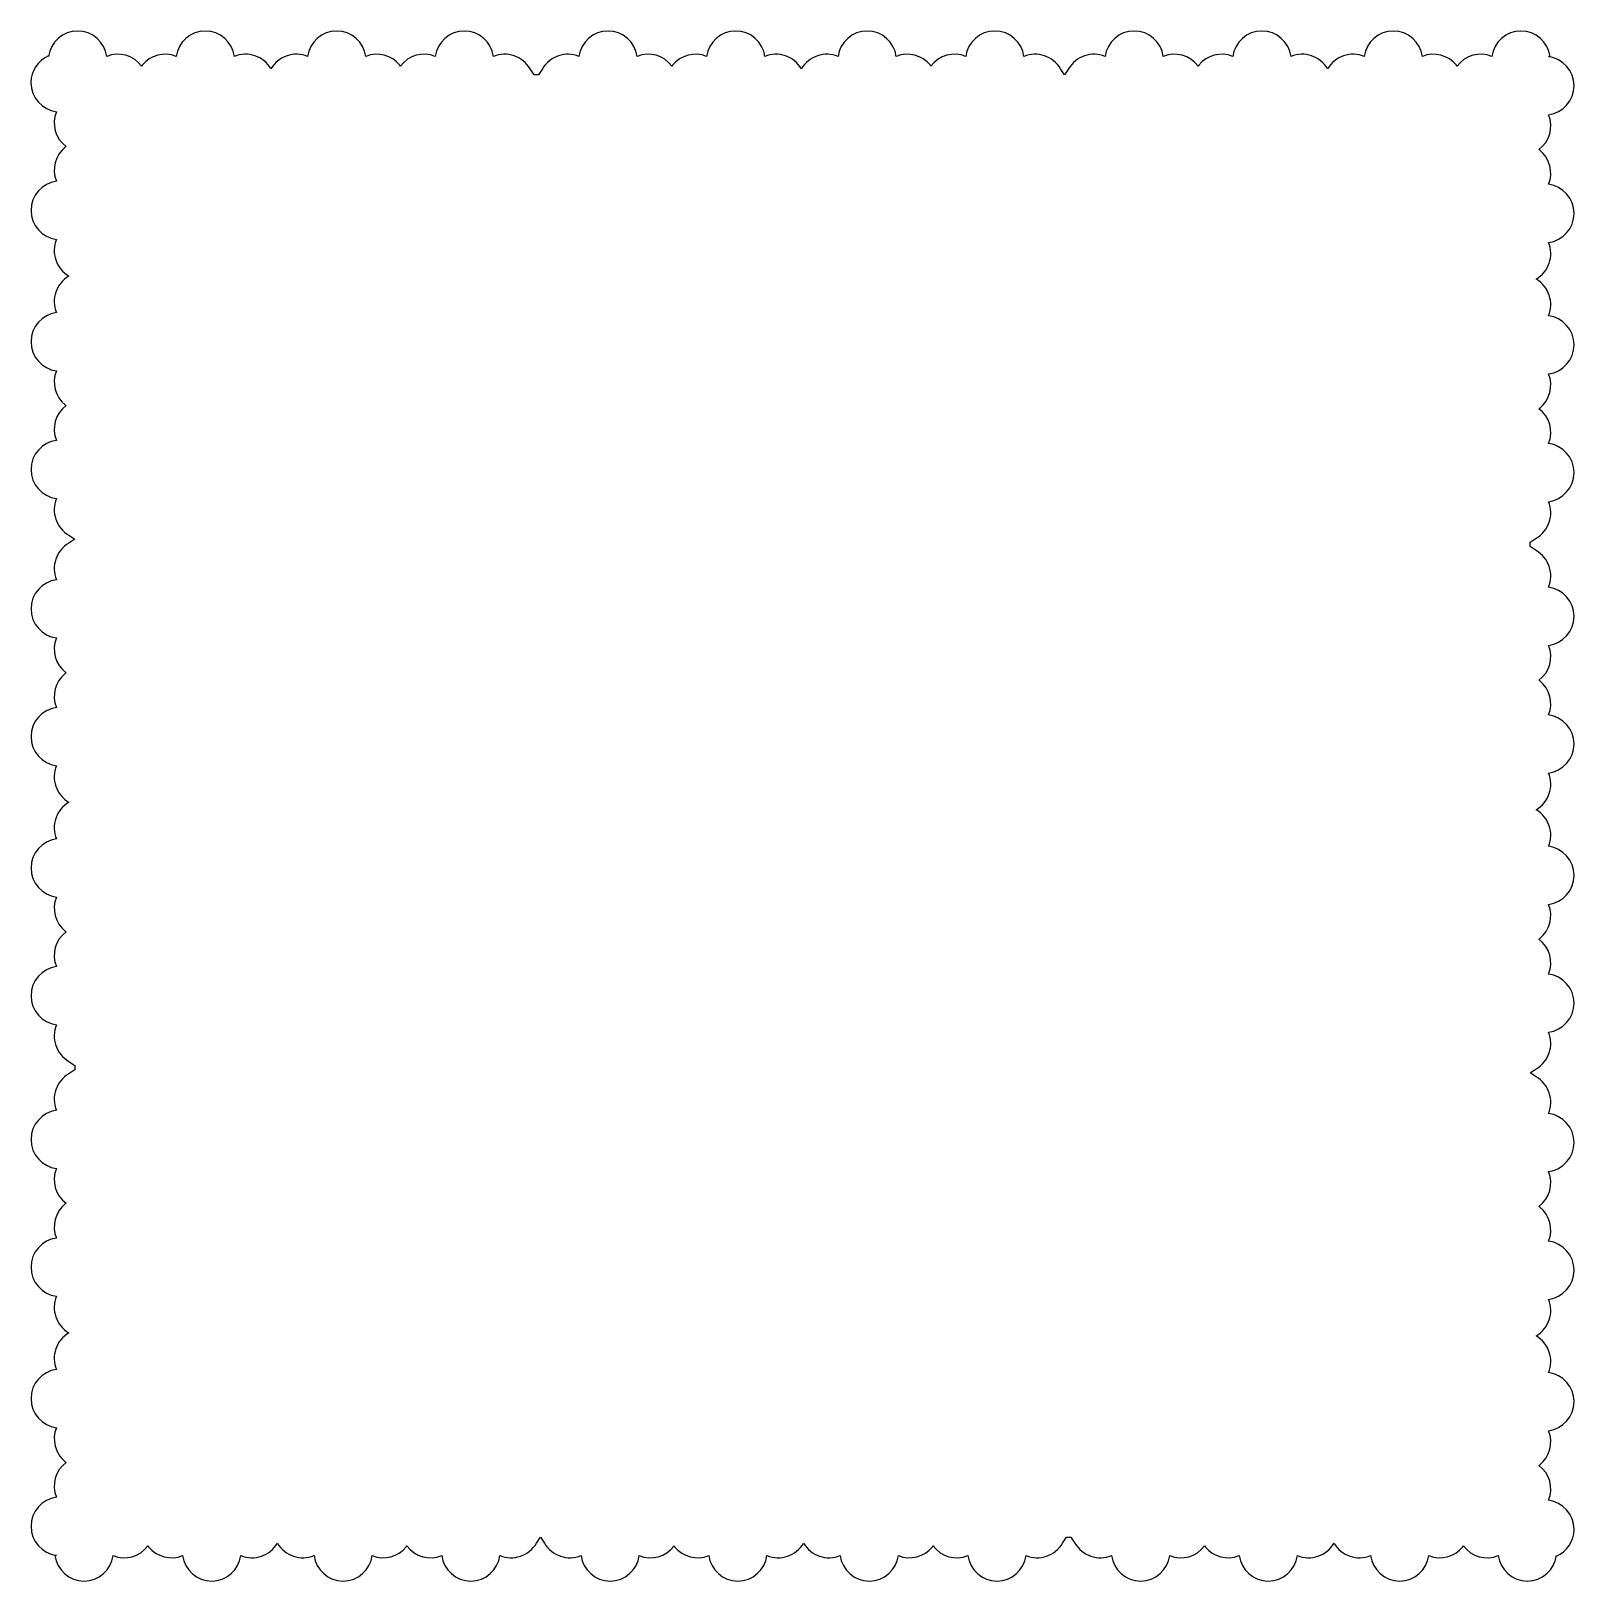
# Model space of a CAD drawing. Header units: centimetres. Extents: x -10.8 to 10.7, y -11 to 10.7.
import ezdxf

# ---------------------------------------------------------------- set-up
doc = ezdxf.new("R2010")
doc.units = ezdxf.units.CM
doc.header["$MEASUREMENT"] = 0
doc.layers.add('Camada 1', color=7, linetype='Continuous')

msp = doc.modelspace()

# ---------------------------------------------------------------- linework, layer by layer
at = {"layer": 'Camada 1'}
msp.add_open_spline([(10.49499, -10.60535), (10.46829, -10.80614), (10.29658, -10.9614), (10.08809, -10.9614), (10.08809, -10.9614), (9.87955, -10.9614), (9.70733, -10.80614), (9.68103, -10.60535), (9.68103, -10.60535), (9.50794, -10.6766), (9.30704, -10.62157), (9.19533, -10.47094), (9.19533, -10.47094), (9.19533, -10.47094), (9.1862, -10.48232), (9.1862, -10.48232), (9.1862, -10.48232), (9.07291, -10.6244), (8.87778, -10.67488), (8.70921, -10.60535), (8.70921, -10.60535), (8.68257, -10.80614), (8.51085, -10.9614), (8.30233, -10.9614), (8.30233, -10.9614), (8.09379, -10.9614), (7.92159, -10.80614), (7.89524, -10.60535), (7.89524, -10.60535), (7.70776, -10.68261), (7.48757, -10.61146), (7.38354, -10.43133), (7.38354, -10.43133), (7.27948, -10.61148), (7.05929, -10.6826), (6.87186, -10.60535), (6.87186, -10.60535), (6.84545, -10.80614), (6.67332, -10.9614), (6.46477, -10.9614), (6.46477, -10.9614), (6.2562, -10.9614), (6.08454, -10.80614), (6.05789, -10.60535), (6.05789, -10.60535), (5.88932, -10.67488), (5.69419, -10.6244), (5.5809, -10.48232), (5.5809, -10.48232), (5.5809, -10.48232), (5.57177, -10.47094), (5.57177, -10.47094), (5.57177, -10.47094), (5.46004, -10.62157), (5.25916, -10.6766), (5.08607, -10.60535), (5.08607, -10.60535), (5.05972, -10.80614), (4.88755, -10.9614), (4.67901, -10.9614), (4.67901, -10.9614), (4.47047, -10.9614), (4.2988, -10.80614), (4.27211, -10.60535), (4.27211, -10.60535), (4.08478, -10.68261), (3.86449, -10.61154), (3.76035, -10.43133), (3.76035, -10.43133), (3.76035, -10.43133), (3.7045, -10.3474), (3.7045, -10.3474), (3.7045, -10.3474), (3.7045, -10.3474), (3.64419, -10.3474), (3.64419, -10.3474), (3.64419, -10.3474), (3.64419, -10.3474), (3.58836, -10.43133), (3.58836, -10.43133), (3.58836, -10.43133), (3.48419, -10.61156), (3.26393, -10.6826), (3.0766, -10.60535), (3.0766, -10.60535), (3.0499, -10.80614), (2.87822, -10.9614), (2.6697, -10.9614), (2.6697, -10.9614), (2.46113, -10.9614), (2.28896, -10.80614), (2.26264, -10.60535), (2.26264, -10.60535), (2.08955, -10.6766), (1.88865, -10.62157), (1.77694, -10.47094), (1.77694, -10.47094), (1.77694, -10.47094), (1.76779, -10.48232), (1.76779, -10.48232), (1.76779, -10.48232), (1.65452, -10.6244), (1.45939, -10.67488), (1.29083, -10.60535), (1.29083, -10.60535), (1.26419, -10.80614), (1.0925, -10.9614), (0.88393, -10.9614), (0.88393, -10.9614), (0.67541, -10.9614), (0.50322, -10.80614), (0.47687, -10.60535), (0.47687, -10.60535), (0.28941, -10.68261), (0.06923, -10.61146), (-0.03481, -10.43133), (-0.03481, -10.43133), (-0.13887, -10.61148), (-0.35906, -10.6826), (-0.54649, -10.60535), (-0.54649, -10.60535), (-0.57287, -10.80614), (-0.74503, -10.9614), (-0.95358, -10.9614), (-0.95358, -10.9614), (-1.16212, -10.9614), (-1.33381, -10.80614), (-1.36046, -10.60535), (-1.36046, -10.60535), (-1.52903, -10.67488), (-1.72416, -10.6244), (-1.83745, -10.48232), (-1.83745, -10.48232), (-1.83745, -10.48232), (-1.84658, -10.47094), (-1.84658, -10.47094), (-1.84658, -10.47094), (-1.95831, -10.62157), (-2.15921, -10.6766), (-2.33228, -10.60535), (-2.33228, -10.60535), (-2.35861, -10.80614), (-2.5308, -10.9614), (-2.73934, -10.9614), (-2.73934, -10.9614), (-2.94786, -10.9614), (-3.11955, -10.80614), (-3.14624, -10.60535), (-3.14624, -10.60535), (-3.33357, -10.68261), (-3.55383, -10.61154), (-3.65797, -10.43133), (-3.65797, -10.43133), (-3.65797, -10.43133), (-3.71382, -10.3474), (-3.71382, -10.3474), (-3.71382, -10.3474), (-3.71382, -10.3474), (-3.76967, -10.43133), (-3.76967, -10.43133), (-3.76967, -10.43133), (-3.87381, -10.61156), (-4.0941, -10.6826), (-4.28143, -10.60535), (-4.28143, -10.60535), (-4.3081, -10.80614), (-4.47981, -10.9614), (-4.68831, -10.9614), (-4.68831, -10.9614), (-4.89688, -10.9614), (-5.06905, -10.80614), (-5.09537, -10.60535), (-5.09537, -10.60535), (-5.26846, -10.6766), (-5.46936, -10.62157), (-5.58107, -10.47094), (-5.58107, -10.47094), (-5.58107, -10.47094), (-5.5902, -10.48232), (-5.5902, -10.48232), (-5.5902, -10.48232), (-5.70349, -10.6244), (-5.89862, -10.67488), (-6.06716, -10.60535), (-6.06716, -10.60535), (-6.0938, -10.80614), (-6.26552, -10.9614), (-6.47404, -10.9614), (-6.47404, -10.9614), (-6.68256, -10.9614), (-6.85475, -10.80614), (-6.88113, -10.60535), (-6.88113, -10.60535), (-7.06856, -10.68261), (-7.28877, -10.61146), (-7.39281, -10.43133), (-7.39281, -10.43133), (-7.49684, -10.61148), (-7.71703, -10.6826), (-7.90449, -10.60535), (-7.90449, -10.60535), (-7.93087, -10.80614), (-8.10303, -10.9614), (-8.31155, -10.9614), (-8.31155, -10.9614), (-8.52009, -10.9614), (-8.69181, -10.80614), (-8.71845, -10.60535), (-8.71845, -10.60535), (-8.88699, -10.67488), (-9.08212, -10.6244), (-9.19541, -10.48232), (-9.19541, -10.48232), (-9.19541, -10.48232), (-9.20454, -10.47094), (-9.20454, -10.47094), (-9.20454, -10.47094), (-9.31625, -10.62157), (-9.51715, -10.6766), (-9.69024, -10.60535), (-9.69024, -10.60535), (-9.71659, -10.80614), (-9.88876, -10.9614), (-10.09733, -10.9614), (-10.09733, -10.9614), (-10.30582, -10.9614), (-10.47754, -10.80614), (-10.50421, -10.60535), (-10.50421, -10.60535), (-10.50421, -10.60535), (-10.48291, -10.60334), (-10.48291, -10.60334), (-10.48291, -10.60334), (-10.6837, -10.57664), (-10.83896, -10.40493), (-10.83896, -10.19644), (-10.83896, -10.19644), (-10.83896, -9.9879), (-10.6837, -9.81568), (-10.48291, -9.78938), (-10.48291, -9.78938), (-10.55416, -9.61629), (-10.49913, -9.41539), (-10.3485, -9.30368), (-10.3485, -9.30368), (-10.3485, -9.30368), (-10.35988, -9.29455), (-10.35988, -9.29455), (-10.35988, -9.29455), (-10.50196, -9.18126), (-10.55244, -8.98613), (-10.48291, -8.81756), (-10.48291, -8.81756), (-10.6837, -8.79092), (-10.83896, -8.6192), (-10.83896, -8.41068), (-10.83896, -8.41068), (-10.83896, -8.20214), (-10.6837, -8.02994), (-10.48291, -8.00359), (-10.48291, -8.00359), (-10.56017, -7.81611), (-10.48902, -7.59592), (-10.30889, -7.49189), (-10.30889, -7.49189), (-10.48904, -7.38783), (-10.56016, -7.16764), (-10.48291, -6.98021), (-10.48291, -6.98021), (-10.6837, -6.9538), (-10.83896, -6.78167), (-10.83896, -6.57312), (-10.83896, -6.57312), (-10.83896, -6.36455), (-10.6837, -6.19289), (-10.48291, -6.16624), (-10.48291, -6.16624), (-10.55244, -5.99767), (-10.50196, -5.80254), (-10.35988, -5.68925), (-10.35988, -5.68925), (-10.35988, -5.68925), (-10.3485, -5.68012), (-10.3485, -5.68012), (-10.3485, -5.68012), (-10.49913, -5.56839), (-10.55416, -5.36751), (-10.48291, -5.19442), (-10.48291, -5.19442), (-10.6837, -5.16807), (-10.83896, -4.9959), (-10.83896, -4.78736), (-10.83896, -4.78736), (-10.83896, -4.57882), (-10.6837, -4.40715), (-10.48291, -4.38046), (-10.48291, -4.38046), (-10.56017, -4.19313), (-10.4891, -3.97284), (-10.30889, -3.8687), (-10.30889, -3.8687), (-10.30889, -3.8687), (-10.22496, -3.81285), (-10.22496, -3.81285), (-10.22496, -3.81285), (-10.22496, -3.81285), (-10.22496, -3.75252), (-10.22496, -3.75252), (-10.22496, -3.75252), (-10.22496, -3.75252), (-10.30889, -3.69669), (-10.30889, -3.69669), (-10.30889, -3.69669), (-10.48912, -3.59252), (-10.56016, -3.37226), (-10.48291, -3.18493), (-10.48291, -3.18493), (-10.6837, -3.15823), (-10.83896, -2.98655), (-10.83896, -2.77803), (-10.83896, -2.77803), (-10.83896, -2.56946), (-10.6837, -2.39729), (-10.48291, -2.37097), (-10.48291, -2.37097), (-10.55416, -2.19788), (-10.49913, -1.99698), (-10.3485, -1.88527), (-10.3485, -1.88527), (-10.3485, -1.88527), (-10.35988, -1.87612), (-10.35988, -1.87612), (-10.35988, -1.87612), (-10.50196, -1.76285), (-10.55244, -1.56772), (-10.48291, -1.39916), (-10.48291, -1.39916), (-10.6837, -1.37252), (-10.83896, -1.20083), (-10.83896, -0.99226), (-10.83896, -0.99226), (-10.83896, -0.78374), (-10.6837, -0.61155), (-10.48291, -0.5852), (-10.48291, -0.5852), (-10.56017, -0.39774), (-10.48902, -0.17756), (-10.30889, -0.0735), (-10.30889, -0.0735), (-10.48904, 0.03056), (-10.56016, 0.25075), (-10.48291, 0.43818), (-10.48291, 0.43818), (-10.6837, 0.46456), (-10.83896, 0.63675), (-10.83896, 0.84527), (-10.83896, 0.84527), (-10.83896, 1.05381), (-10.6837, 1.2255), (-10.48291, 1.25217), (-10.48291, 1.25217), (-10.55244, 1.42071), (-10.50196, 1.61584), (-10.35988, 1.72913), (-10.35988, 1.72913), (-10.35988, 1.72913), (-10.3485, 1.73826), (-10.3485, 1.73826), (-10.3485, 1.73826), (-10.49913, 1.84999), (-10.55416, 2.05089), (-10.48291, 2.22396), (-10.48291, 2.22396), (-10.6837, 2.25029), (-10.83896, 2.42248), (-10.83896, 2.63105), (-10.83896, 2.63105), (-10.83896, 2.83957), (-10.6837, 3.01126), (-10.48291, 3.03795), (-10.48291, 3.03795), (-10.56017, 3.22525), (-10.4891, 3.44554), (-10.30889, 3.54968), (-10.30889, 3.54968), (-10.30889, 3.54968), (-10.22496, 3.60553), (-10.22496, 3.60553), (-10.22496, 3.60553), (-10.22496, 3.60553), (-10.30889, 3.66138), (-10.30889, 3.66138), (-10.30889, 3.66138), (-10.48912, 3.76552), (-10.56016, 3.98581), (-10.48291, 4.17314), (-10.48291, 4.17314), (-10.6837, 4.19981), (-10.83896, 4.3715), (-10.83896, 4.58002), (-10.83896, 4.58002), (-10.83896, 4.78859), (-10.6837, 4.96078), (-10.48291, 4.98711), (-10.48291, 4.98711), (-10.55416, 5.1602), (-10.49913, 5.3611), (-10.3485, 5.47281), (-10.3485, 5.47281), (-10.3485, 5.47281), (-10.35988, 5.48194), (-10.35988, 5.48194), (-10.35988, 5.48194), (-10.50196, 5.59523), (-10.55244, 5.79036), (-10.48291, 5.9589), (-10.48291, 5.9589), (-10.6837, 5.98557), (-10.83896, 6.15726), (-10.83896, 6.3658), (-10.83896, 6.3658), (-10.83896, 6.57432), (-10.6837, 6.74651), (-10.48291, 6.77289), (-10.48291, 6.77289), (-10.56017, 6.96032), (-10.48902, 7.18051), (-10.30889, 7.28457), (-10.30889, 7.28457), (-10.48904, 7.38863), (-10.56016, 7.60882), (-10.48291, 7.79627), (-10.48291, 7.79627), (-10.6837, 7.82262), (-10.83896, 7.99481), (-10.83896, 8.20333), (-10.83896, 8.20333), (-10.83896, 8.4119), (-10.6837, 8.58359), (-10.48291, 8.61023), (-10.48291, 8.61023), (-10.55244, 8.77877), (-10.50196, 8.9739), (-10.35988, 9.08719), (-10.35988, 9.08719), (-10.35988, 9.08719), (-10.3485, 9.09634), (-10.3485, 9.09634), (-10.3485, 9.09634), (-10.49913, 9.20805), (-10.55416, 9.40895), (-10.48291, 9.58201), (-10.48291, 9.58201), (-10.6838, 9.60837), (-10.83905, 9.78051), (-10.83905, 9.98908), (-10.83905, 9.98908), (-10.83905, 10.15677), (-10.73864, 10.30065), (-10.59487, 10.36444), (-10.59487, 10.36444), (-10.59487, 10.36444), (-10.59405, 10.35484), (-10.59405, 10.35484), (-10.59405, 10.35484), (-10.56735, 10.55563), (-10.39564, 10.71089), (-10.18715, 10.71089), (-10.18715, 10.71089), (-9.97861, 10.71089), (-9.80639, 10.55563), (-9.78009, 10.35484), (-9.78009, 10.35484), (-9.607, 10.42609), (-9.4061, 10.37106), (-9.29439, 10.22043), (-9.29439, 10.22043), (-9.29439, 10.22043), (-9.28526, 10.23181), (-9.28526, 10.23181), (-9.28526, 10.23181), (-9.17197, 10.37389), (-8.97684, 10.42437), (-8.80827, 10.35484), (-8.80827, 10.35484), (-8.78163, 10.55563), (-8.60991, 10.71089), (-8.40139, 10.71089), (-8.40139, 10.71089), (-8.19285, 10.71089), (-8.02065, 10.55563), (-7.9943, 10.35484), (-7.9943, 10.35484), (-7.80682, 10.4321), (-7.58663, 10.36095), (-7.4826, 10.18082), (-7.4826, 10.18082), (-7.37854, 10.36097), (-7.15835, 10.43209), (-6.97092, 10.35484), (-6.97092, 10.35484), (-6.94451, 10.55563), (-6.77238, 10.71089), (-6.56383, 10.71089), (-6.56383, 10.71089), (-6.35526, 10.71089), (-6.1836, 10.55563), (-6.15695, 10.35484), (-6.15695, 10.35484), (-5.98838, 10.42437), (-5.79325, 10.37389), (-5.67996, 10.23181), (-5.67996, 10.23181), (-5.67996, 10.23181), (-5.67083, 10.22043), (-5.67083, 10.22043), (-5.67083, 10.22043), (-5.5591, 10.37106), (-5.35822, 10.42609), (-5.18513, 10.35484), (-5.18513, 10.35484), (-5.15878, 10.55563), (-4.98661, 10.71089), (-4.77807, 10.71089), (-4.77807, 10.71089), (-4.56953, 10.71089), (-4.39786, 10.55563), (-4.37117, 10.35484), (-4.37117, 10.35484), (-4.18384, 10.4321), (-3.96355, 10.36103), (-3.85941, 10.18082), (-3.85941, 10.18082), (-3.85941, 10.18082), (-3.80356, 10.09689), (-3.80356, 10.09689), (-3.80356, 10.09689), (-3.80356, 10.09689), (-3.74325, 10.0969), (-3.74325, 10.0969), (-3.74325, 10.0969), (-3.74325, 10.0969), (-3.68742, 10.18083), (-3.68742, 10.18083), (-3.68742, 10.18083), (-3.58325, 10.36106), (-3.36299, 10.4321), (-3.17566, 10.35485), (-3.17566, 10.35485), (-3.14896, 10.55564), (-2.97728, 10.7109), (-2.76876, 10.7109), (-2.76876, 10.7109), (-2.56019, 10.7109), (-2.38802, 10.55564), (-2.3617, 10.35485), (-2.3617, 10.35485), (-2.18861, 10.4261), (-1.98771, 10.37107), (-1.876, 10.22044), (-1.876, 10.22044), (-1.876, 10.22044), (-1.86685, 10.23182), (-1.86685, 10.23182), (-1.86685, 10.23182), (-1.75358, 10.3739), (-1.55845, 10.42438), (-1.38989, 10.35485), (-1.38989, 10.35485), (-1.36325, 10.55564), (-1.19156, 10.7109), (-0.98299, 10.7109), (-0.98299, 10.7109), (-0.77447, 10.7109), (-0.60228, 10.55564), (-0.57593, 10.35485), (-0.57593, 10.35485), (-0.38847, 10.43211), (-0.16829, 10.36096), (-0.06425, 10.18083), (-0.06425, 10.18083), (0.03978, 10.36098), (0.25997, 10.4321), (0.44743, 10.35485), (0.44743, 10.35485), (0.47381, 10.55564), (0.646, 10.7109), (0.85452, 10.7109), (0.85452, 10.7109), (1.06306, 10.7109), (1.23475, 10.55564), (1.26142, 10.35485), (1.26142, 10.35485), (1.42996, 10.42438), (1.62509, 10.3739), (1.73838, 10.23182), (1.73838, 10.23182), (1.73838, 10.23182), (1.74751, 10.22044), (1.74751, 10.22044), (1.74751, 10.22044), (1.85924, 10.37107), (2.06014, 10.4261), (2.23321, 10.35485), (2.23321, 10.35485), (2.25954, 10.55564), (2.43173, 10.7109), (2.6403, 10.7109), (2.6403, 10.7109), (2.84882, 10.7109), (3.02051, 10.55564), (3.0472, 10.35485), (3.0472, 10.35485), (3.2345, 10.43211), (3.45479, 10.36104), (3.55893, 10.18083), (3.55893, 10.18083), (3.55893, 10.18083), (3.61478, 10.0969), (3.61478, 10.0969), (3.61478, 10.0969), (3.61478, 10.0969), (3.67063, 10.18083), (3.67063, 10.18083), (3.67063, 10.18083), (3.77477, 10.36106), (3.99506, 10.4321), (4.18239, 10.35485), (4.18239, 10.35485), (4.20906, 10.55564), (4.38075, 10.7109), (4.58927, 10.7109), (4.58927, 10.7109), (4.79784, 10.7109), (4.97003, 10.55564), (4.99636, 10.35485), (4.99636, 10.35485), (5.16945, 10.4261), (5.37035, 10.37107), (5.48206, 10.22044), (5.48206, 10.22044), (5.48206, 10.22044), (5.49119, 10.23182), (5.49119, 10.23182), (5.49119, 10.23182), (5.60448, 10.3739), (5.79961, 10.42438), (5.96815, 10.35485), (5.96815, 10.35485), (5.99482, 10.55564), (6.16651, 10.7109), (6.37505, 10.7109), (6.37505, 10.7109), (6.58357, 10.7109), (6.75576, 10.55564), (6.78214, 10.35485), (6.78214, 10.35485), (6.96957, 10.43211), (7.18976, 10.36096), (7.29382, 10.18083), (7.29382, 10.18083), (7.39788, 10.36098), (7.61807, 10.4321), (7.80552, 10.35485), (7.80552, 10.35485), (7.83187, 10.55564), (8.00406, 10.7109), (8.21258, 10.7109), (8.21258, 10.7109), (8.42115, 10.7109), (8.59284, 10.55564), (8.61948, 10.35485), (8.61948, 10.35485), (8.78802, 10.42438), (8.98315, 10.3739), (9.09644, 10.23182), (9.09644, 10.23182), (9.09644, 10.23182), (9.10559, 10.22044), (9.10559, 10.22044), (9.10559, 10.22044), (9.2173, 10.37107), (9.4182, 10.4261), (9.59126, 10.35485), (9.59126, 10.35485), (9.61761, 10.55564), (9.78978, 10.7109), (9.99835, 10.7109), (9.99835, 10.7109), (10.20687, 10.7109), (10.37856, 10.55564), (10.40525, 10.35485), (10.40525, 10.35485), (10.40525, 10.35485), (10.38392, 10.35284), (10.38392, 10.35284), (10.38392, 10.35284), (10.58471, 10.32614), (10.73997, 10.15443), (10.73997, 9.94594), (10.73997, 9.94594), (10.73997, 9.7374), (10.58471, 9.56518), (10.38392, 9.53888), (10.38392, 9.53888), (10.45517, 9.36579), (10.40014, 9.16489), (10.24951, 9.05318), (10.24951, 9.05318), (10.24951, 9.05318), (10.26089, 9.04405), (10.26089, 9.04405), (10.26089, 9.04405), (10.40297, 8.93076), (10.45345, 8.73563), (10.38392, 8.56706), (10.38392, 8.56706), (10.58471, 8.54042), (10.73997, 8.3687), (10.73997, 8.16018), (10.73997, 8.16018), (10.73997, 7.95164), (10.58471, 7.77944), (10.38392, 7.75309), (10.38392, 7.75309), (10.46118, 7.56561), (10.39003, 7.34542), (10.2099, 7.24139), (10.2099, 7.24139), (10.39005, 7.13733), (10.46117, 6.91714), (10.38392, 6.72971), (10.38392, 6.72971), (10.58471, 6.7033), (10.73997, 6.53117), (10.73997, 6.32262), (10.73997, 6.32262), (10.73997, 6.11405), (10.58471, 5.94239), (10.38392, 5.91574), (10.38392, 5.91574), (10.45345, 5.74717), (10.40297, 5.55204), (10.26089, 5.43875), (10.26089, 5.43875), (10.26089, 5.43875), (10.24951, 5.42962), (10.24951, 5.42962), (10.24951, 5.42962), (10.40014, 5.31789), (10.45517, 5.11701), (10.38392, 4.94392), (10.38392, 4.94392), (10.58471, 4.91757), (10.73997, 4.7454), (10.73997, 4.53686), (10.73997, 4.53686), (10.73997, 4.32832), (10.58471, 4.15665), (10.38392, 4.12996), (10.38392, 4.12996), (10.46118, 3.94263), (10.39011, 3.72234), (10.2099, 3.6182), (10.2099, 3.6182), (10.2099, 3.6182), (10.12597, 3.56235), (10.12597, 3.56235), (10.12597, 3.56235), (10.12597, 3.56235), (10.12597, 3.50202), (10.12597, 3.50202), (10.12597, 3.50202), (10.12597, 3.50202), (10.2099, 3.44619), (10.2099, 3.44619), (10.2099, 3.44619), (10.39013, 3.34202), (10.46117, 3.12176), (10.38392, 2.93443), (10.38392, 2.93443), (10.58471, 2.90773), (10.73997, 2.73605), (10.73997, 2.52753), (10.73997, 2.52753), (10.73997, 2.31896), (10.58471, 2.14679), (10.38392, 2.12047), (10.38392, 2.12047), (10.45517, 1.94738), (10.40014, 1.74648), (10.24951, 1.63477), (10.24951, 1.63477), (10.24951, 1.63477), (10.26089, 1.62562), (10.26089, 1.62562), (10.26089, 1.62562), (10.40297, 1.51235), (10.45345, 1.31722), (10.38392, 1.14866), (10.38392, 1.14866), (10.58471, 1.12202), (10.73997, 0.95033), (10.73997, 0.74176), (10.73997, 0.74176), (10.73997, 0.53324), (10.58471, 0.36105), (10.38392, 0.3347), (10.38392, 0.3347), (10.46118, 0.14724), (10.39003, -0.07297), (10.2099, -0.17698), (10.2099, -0.17698), (10.39005, -0.28107), (10.46117, -0.50125), (10.38392, -0.68868), (10.38392, -0.68868), (10.58471, -0.71503), (10.73997, -0.88722), (10.73997, -1.09574), (10.73997, -1.09574), (10.73997, -1.30431), (10.58471, -1.47597), (10.38392, -1.50264), (10.38392, -1.50264), (10.45345, -1.67121), (10.40297, -1.86634), (10.26089, -1.9796), (10.26089, -1.9796), (10.26089, -1.9796), (10.24951, -1.98875), (10.24951, -1.98875), (10.24951, -1.98875), (10.40014, -2.10048), (10.45517, -2.30138), (10.38392, -2.47445), (10.38392, -2.47445), (10.58471, -2.50075), (10.73997, -2.67294), (10.73997, -2.88151), (10.73997, -2.88151), (10.73997, -3.09003), (10.58471, -3.26174), (10.38392, -3.28841), (10.38392, -3.28841), (10.46118, -3.47574), (10.39011, -3.69603), (10.2099, -3.80017), (10.2099, -3.80017), (10.2099, -3.80017), (10.12597, -3.85602), (10.12597, -3.85602), (10.12597, -3.85602), (10.12597, -3.85602), (10.2099, -3.91187), (10.2099, -3.91187), (10.2099, -3.91187), (10.39013, -4.01601), (10.46117, -4.2363), (10.38392, -4.42363), (10.38392, -4.42363), (10.58471, -4.4503), (10.73997, -4.62196), (10.73997, -4.83048), (10.73997, -4.83048), (10.73997, -5.03905), (10.58471, -5.21124), (10.38392, -5.23759), (10.38392, -5.23759), (10.45517, -5.41065), (10.40014, -5.61158), (10.24951, -5.72329), (10.24951, -5.72329), (10.24951, -5.72329), (10.26089, -5.73239), (10.26089, -5.73239), (10.26089, -5.73239), (10.40297, -5.84571), (10.45345, -6.04084), (10.38392, -6.20935), (10.38392, -6.20935), (10.58471, -6.23602), (10.73997, -6.40773), (10.73997, -6.61625), (10.73997, -6.61625), (10.73997, -6.82477), (10.58471, -6.99696), (10.38392, -7.02336), (10.38392, -7.02336), (10.46118, -7.21079), (10.39003, -7.43098), (10.2099, -7.53501), (10.2099, -7.53501), (10.39005, -7.6391), (10.46117, -7.85928), (10.38392, -8.04671), (10.38392, -8.04671), (10.58471, -8.07306), (10.73997, -8.24525), (10.73997, -8.45377), (10.73997, -8.45377), (10.73997, -8.66234), (10.58471, -8.83406), (10.38392, -8.86067), (10.38392, -8.86067), (10.45345, -9.02924), (10.40297, -9.22437), (10.26089, -9.33763), (10.26089, -9.33763), (10.26089, -9.33763), (10.24951, -9.34678), (10.24951, -9.34678), (10.24951, -9.34678), (10.40014, -9.45851), (10.45517, -9.65941), (10.38392, -9.83248), (10.38392, -9.83248), (10.58471, -9.85883), (10.73997, -10.03097), (10.73997, -10.23954), (10.73997, -10.23954), (10.73997, -10.40723), (10.63956, -10.55109), (10.49579, -10.61493), (10.49579, -10.61493), (10.49579, -10.61493), (10.49499, -10.60535), (10.49499, -10.60535)], degree=3, knots=[0, 0, 0, 0, 0.00429185, 0.00429185, 0.00429185, 0.00429185, 0.00858369, 0.00858369, 0.00858369, 0.00858369, 0.01287554, 0.01287554, 0.01287554, 0.01287554, 0.01716738, 0.01716738, 0.01716738, 0.01716738, 0.02145923, 0.02145923, 0.02145923, 0.02145923, 0.02575107, 0.02575107, 0.02575107, 0.02575107, 0.03004292, 0.03004292, 0.03004292, 0.03004292, 0.03433476, 0.03433476, 0.03433476, 0.03433476, 0.03862661, 0.03862661, 0.03862661, 0.03862661, 0.04291845, 0.04291845, 0.04291845, 0.04291845, 0.0472103, 0.0472103, 0.0472103, 0.0472103, 0.05150215, 0.05150215, 0.05150215, 0.05150215, 0.05579399, 0.05579399, 0.05579399, 0.05579399, 0.06008584, 0.06008584, 0.06008584, 0.06008584, 0.06437768, 0.06437768, 0.06437768, 0.06437768, 0.06866953, 0.06866953, 0.06866953, 0.06866953, 0.07296137, 0.07296137, 0.07296137, 0.07296137, 0.07725322, 0.07725322, 0.07725322, 0.07725322, 0.08154506, 0.08154506, 0.08154506, 0.08154506, 0.08583691, 0.08583691, 0.08583691, 0.08583691, 0.09012876, 0.09012876, 0.09012876, 0.09012876, 0.0944206, 0.0944206, 0.0944206, 0.0944206, 0.09871245, 0.09871245, 0.09871245, 0.09871245, 0.10300429, 0.10300429, 0.10300429, 0.10300429, 0.10729614, 0.10729614, 0.10729614, 0.10729614, 0.11158798, 0.11158798, 0.11158798, 0.11158798, 0.11587983, 0.11587983, 0.11587983, 0.11587983, 0.12017167, 0.12017167, 0.12017167, 0.12017167, 0.12446352, 0.12446352, 0.12446352, 0.12446352, 0.12875536, 0.12875536, 0.12875536, 0.12875536, 0.13304721, 0.13304721, 0.13304721, 0.13304721, 0.13733906, 0.13733906, 0.13733906, 0.13733906, 0.1416309, 0.1416309, 0.1416309, 0.1416309, 0.14592275, 0.14592275, 0.14592275, 0.14592275, 0.15021459, 0.15021459, 0.15021459, 0.15021459, 0.15450644, 0.15450644, 0.15450644, 0.15450644, 0.15879828, 0.15879828, 0.15879828, 0.15879828, 0.16309013, 0.16309013, 0.16309013, 0.16309013, 0.16738197, 0.16738197, 0.16738197, 0.16738197, 0.17167382, 0.17167382, 0.17167382, 0.17167382, 0.17596567, 0.17596567, 0.17596567, 0.17596567, 0.18025751, 0.18025751, 0.18025751, 0.18025751, 0.18454936, 0.18454936, 0.18454936, 0.18454936, 0.1888412, 0.1888412, 0.1888412, 0.1888412, 0.19313305, 0.19313305, 0.19313305, 0.19313305, 0.19742489, 0.19742489, 0.19742489, 0.19742489, 0.20171674, 0.20171674, 0.20171674, 0.20171674, 0.20600858, 0.20600858, 0.20600858, 0.20600858, 0.21030043, 0.21030043, 0.21030043, 0.21030043, 0.21459227, 0.21459227, 0.21459227, 0.21459227, 0.21888412, 0.21888412, 0.21888412, 0.21888412, 0.22317597, 0.22317597, 0.22317597, 0.22317597, 0.22746781, 0.22746781, 0.22746781, 0.22746781, 0.23175966, 0.23175966, 0.23175966, 0.23175966, 0.2360515, 0.2360515, 0.2360515, 0.2360515, 0.24034335, 0.24034335, 0.24034335, 0.24034335, 0.24463519, 0.24463519, 0.24463519, 0.24463519, 0.24892704, 0.24892704, 0.24892704, 0.24892704, 0.25321888, 0.25321888, 0.25321888, 0.25321888, 0.25751073, 0.25751073, 0.25751073, 0.25751073, 0.26180258, 0.26180258, 0.26180258, 0.26180258, 0.26609442, 0.26609442, 0.26609442, 0.26609442, 0.27038627, 0.27038627, 0.27038627, 0.27038627, 0.27467811, 0.27467811, 0.27467811, 0.27467811, 0.27896996, 0.27896996, 0.27896996, 0.27896996, 0.2832618, 0.2832618, 0.2832618, 0.2832618, 0.28755365, 0.28755365, 0.28755365, 0.28755365, 0.29184549, 0.29184549, 0.29184549, 0.29184549, 0.29613734, 0.29613734, 0.29613734, 0.29613734, 0.30042918, 0.30042918, 0.30042918, 0.30042918, 0.30472103, 0.30472103, 0.30472103, 0.30472103, 0.30901288, 0.30901288, 0.30901288, 0.30901288, 0.31330472, 0.31330472, 0.31330472, 0.31330472, 0.31759657, 0.31759657, 0.31759657, 0.31759657, 0.32188841, 0.32188841, 0.32188841, 0.32188841, 0.32618026, 0.32618026, 0.32618026, 0.32618026, 0.3304721, 0.3304721, 0.3304721, 0.3304721, 0.33476395, 0.33476395, 0.33476395, 0.33476395, 0.33905579, 0.33905579, 0.33905579, 0.33905579, 0.34334764, 0.34334764, 0.34334764, 0.34334764, 0.34763948, 0.34763948, 0.34763948, 0.34763948, 0.35193133, 0.35193133, 0.35193133, 0.35193133, 0.35622318, 0.35622318, 0.35622318, 0.35622318, 0.36051502, 0.36051502, 0.36051502, 0.36051502, 0.36480687, 0.36480687, 0.36480687, 0.36480687, 0.36909871, 0.36909871, 0.36909871, 0.36909871, 0.37339056, 0.37339056, 0.37339056, 0.37339056, 0.3776824, 0.3776824, 0.3776824, 0.3776824, 0.38197425, 0.38197425, 0.38197425, 0.38197425, 0.38626609, 0.38626609, 0.38626609, 0.38626609, 0.39055794, 0.39055794, 0.39055794, 0.39055794, 0.39484979, 0.39484979, 0.39484979, 0.39484979, 0.39914163, 0.39914163, 0.39914163, 0.39914163, 0.40343348, 0.40343348, 0.40343348, 0.40343348, 0.40772532, 0.40772532, 0.40772532, 0.40772532, 0.41201717, 0.41201717, 0.41201717, 0.41201717, 0.41630901, 0.41630901, 0.41630901, 0.41630901, 0.42060086, 0.42060086, 0.42060086, 0.42060086, 0.4248927, 0.4248927, 0.4248927, 0.4248927, 0.42918455, 0.42918455, 0.42918455, 0.42918455, 0.43347639, 0.43347639, 0.43347639, 0.43347639, 0.43776824, 0.43776824, 0.43776824, 0.43776824, 0.44206009, 0.44206009, 0.44206009, 0.44206009, 0.44635193, 0.44635193, 0.44635193, 0.44635193, 0.45064378, 0.45064378, 0.45064378, 0.45064378, 0.45493562, 0.45493562, 0.45493562, 0.45493562, 0.45922747, 0.45922747, 0.45922747, 0.45922747, 0.46351931, 0.46351931, 0.46351931, 0.46351931, 0.46781116, 0.46781116, 0.46781116, 0.46781116, 0.472103, 0.472103, 0.472103, 0.472103, 0.47639485, 0.47639485, 0.47639485, 0.47639485, 0.4806867, 0.4806867, 0.4806867, 0.4806867, 0.48497854, 0.48497854, 0.48497854, 0.48497854, 0.48927039, 0.48927039, 0.48927039, 0.48927039, 0.49356223, 0.49356223, 0.49356223, 0.49356223, 0.49785408, 0.49785408, 0.49785408, 0.49785408, 0.50214592, 0.50214592, 0.50214592, 0.50214592, 0.50643777, 0.50643777, 0.50643777, 0.50643777, 0.51072961, 0.51072961, 0.51072961, 0.51072961, 0.51502146, 0.51502146, 0.51502146, 0.51502146, 0.5193133, 0.5193133, 0.5193133, 0.5193133, 0.52360515, 0.52360515, 0.52360515, 0.52360515, 0.527897, 0.527897, 0.527897, 0.527897, 0.53218884, 0.53218884, 0.53218884, 0.53218884, 0.53648069, 0.53648069, 0.53648069, 0.53648069, 0.54077253, 0.54077253, 0.54077253, 0.54077253, 0.54506438, 0.54506438, 0.54506438, 0.54506438, 0.54935622, 0.54935622, 0.54935622, 0.54935622, 0.55364807, 0.55364807, 0.55364807, 0.55364807, 0.55793991, 0.55793991, 0.55793991, 0.55793991, 0.56223176, 0.56223176, 0.56223176, 0.56223176, 0.56652361, 0.56652361, 0.56652361, 0.56652361, 0.57081545, 0.57081545, 0.57081545, 0.57081545, 0.5751073, 0.5751073, 0.5751073, 0.5751073, 0.57939914, 0.57939914, 0.57939914, 0.57939914, 0.58369099, 0.58369099, 0.58369099, 0.58369099, 0.58798283, 0.58798283, 0.58798283, 0.58798283, 0.59227468, 0.59227468, 0.59227468, 0.59227468, 0.59656652, 0.59656652, 0.59656652, 0.59656652, 0.60085837, 0.60085837, 0.60085837, 0.60085837, 0.60515021, 0.60515021, 0.60515021, 0.60515021, 0.60944206, 0.60944206, 0.60944206, 0.60944206, 0.61373391, 0.61373391, 0.61373391, 0.61373391, 0.61802575, 0.61802575, 0.61802575, 0.61802575, 0.6223176, 0.6223176, 0.6223176, 0.6223176, 0.62660944, 0.62660944, 0.62660944, 0.62660944, 0.63090129, 0.63090129, 0.63090129, 0.63090129, 0.63519313, 0.63519313, 0.63519313, 0.63519313, 0.63948498, 0.63948498, 0.63948498, 0.63948498, 0.64377682, 0.64377682, 0.64377682, 0.64377682, 0.64806867, 0.64806867, 0.64806867, 0.64806867, 0.65236052, 0.65236052, 0.65236052, 0.65236052, 0.65665236, 0.65665236, 0.65665236, 0.65665236, 0.66094421, 0.66094421, 0.66094421, 0.66094421, 0.66523605, 0.66523605, 0.66523605, 0.66523605, 0.6695279, 0.6695279, 0.6695279, 0.6695279, 0.67381974, 0.67381974, 0.67381974, 0.67381974, 0.67811159, 0.67811159, 0.67811159, 0.67811159, 0.68240343, 0.68240343, 0.68240343, 0.68240343, 0.68669528, 0.68669528, 0.68669528, 0.68669528, 0.69098712, 0.69098712, 0.69098712, 0.69098712, 0.69527897, 0.69527897, 0.69527897, 0.69527897, 0.69957082, 0.69957082, 0.69957082, 0.69957082, 0.70386266, 0.70386266, 0.70386266, 0.70386266, 0.70815451, 0.70815451, 0.70815451, 0.70815451, 0.71244635, 0.71244635, 0.71244635, 0.71244635, 0.7167382, 0.7167382, 0.7167382, 0.7167382, 0.72103004, 0.72103004, 0.72103004, 0.72103004, 0.72532189, 0.72532189, 0.72532189, 0.72532189, 0.72961373, 0.72961373, 0.72961373, 0.72961373, 0.73390558, 0.73390558, 0.73390558, 0.73390558, 0.73819742, 0.73819742, 0.73819742, 0.73819742, 0.74248927, 0.74248927, 0.74248927, 0.74248927, 0.74678112, 0.74678112, 0.74678112, 0.74678112, 0.75107296, 0.75107296, 0.75107296, 0.75107296, 0.75536481, 0.75536481, 0.75536481, 0.75536481, 0.75965665, 0.75965665, 0.75965665, 0.75965665, 0.7639485, 0.7639485, 0.7639485, 0.7639485, 0.76824034, 0.76824034, 0.76824034, 0.76824034, 0.77253219, 0.77253219, 0.77253219, 0.77253219, 0.77682403, 0.77682403, 0.77682403, 0.77682403, 0.78111588, 0.78111588, 0.78111588, 0.78111588, 0.78540773, 0.78540773, 0.78540773, 0.78540773, 0.78969957, 0.78969957, 0.78969957, 0.78969957, 0.79399142, 0.79399142, 0.79399142, 0.79399142, 0.79828326, 0.79828326, 0.79828326, 0.79828326, 0.80257511, 0.80257511, 0.80257511, 0.80257511, 0.80686695, 0.80686695, 0.80686695, 0.80686695, 0.8111588, 0.8111588, 0.8111588, 0.8111588, 0.81545064, 0.81545064, 0.81545064, 0.81545064, 0.81974249, 0.81974249, 0.81974249, 0.81974249, 0.82403433, 0.82403433, 0.82403433, 0.82403433, 0.82832618, 0.82832618, 0.82832618, 0.82832618, 0.83261803, 0.83261803, 0.83261803, 0.83261803, 0.83690987, 0.83690987, 0.83690987, 0.83690987, 0.84120172, 0.84120172, 0.84120172, 0.84120172, 0.84549356, 0.84549356, 0.84549356, 0.84549356, 0.84978541, 0.84978541, 0.84978541, 0.84978541, 0.85407725, 0.85407725, 0.85407725, 0.85407725, 0.8583691, 0.8583691, 0.8583691, 0.8583691, 0.86266094, 0.86266094, 0.86266094, 0.86266094, 0.86695279, 0.86695279, 0.86695279, 0.86695279, 0.87124464, 0.87124464, 0.87124464, 0.87124464, 0.87553648, 0.87553648, 0.87553648, 0.87553648, 0.87982833, 0.87982833, 0.87982833, 0.87982833, 0.88412017, 0.88412017, 0.88412017, 0.88412017, 0.88841202, 0.88841202, 0.88841202, 0.88841202, 0.89270386, 0.89270386, 0.89270386, 0.89270386, 0.89699571, 0.89699571, 0.89699571, 0.89699571, 0.90128755, 0.90128755, 0.90128755, 0.90128755, 0.9055794, 0.9055794, 0.9055794, 0.9055794, 0.90987124, 0.90987124, 0.90987124, 0.90987124, 0.91416309, 0.91416309, 0.91416309, 0.91416309, 0.91845494, 0.91845494, 0.91845494, 0.91845494, 0.92274678, 0.92274678, 0.92274678, 0.92274678, 0.92703863, 0.92703863, 0.92703863, 0.92703863, 0.93133047, 0.93133047, 0.93133047, 0.93133047, 0.93562232, 0.93562232, 0.93562232, 0.93562232, 0.93991416, 0.93991416, 0.93991416, 0.93991416, 0.94420601, 0.94420601, 0.94420601, 0.94420601, 0.94849785, 0.94849785, 0.94849785, 0.94849785, 0.9527897, 0.9527897, 0.9527897, 0.9527897, 0.95708155, 0.95708155, 0.95708155, 0.95708155, 0.96137339, 0.96137339, 0.96137339, 0.96137339, 0.96566524, 0.96566524, 0.96566524, 0.96566524, 0.96995708, 0.96995708, 0.96995708, 0.96995708, 0.97424893, 0.97424893, 0.97424893, 0.97424893, 0.97854077, 0.97854077, 0.97854077, 0.97854077, 0.98283262, 0.98283262, 0.98283262, 0.98283262, 0.98712446, 0.98712446, 0.98712446, 0.98712446, 0.99141631, 0.99141631, 0.99141631, 0.99141631, 1, 1, 1, 1], dxfattribs=at)

doc.saveas('drawing.dxf')
